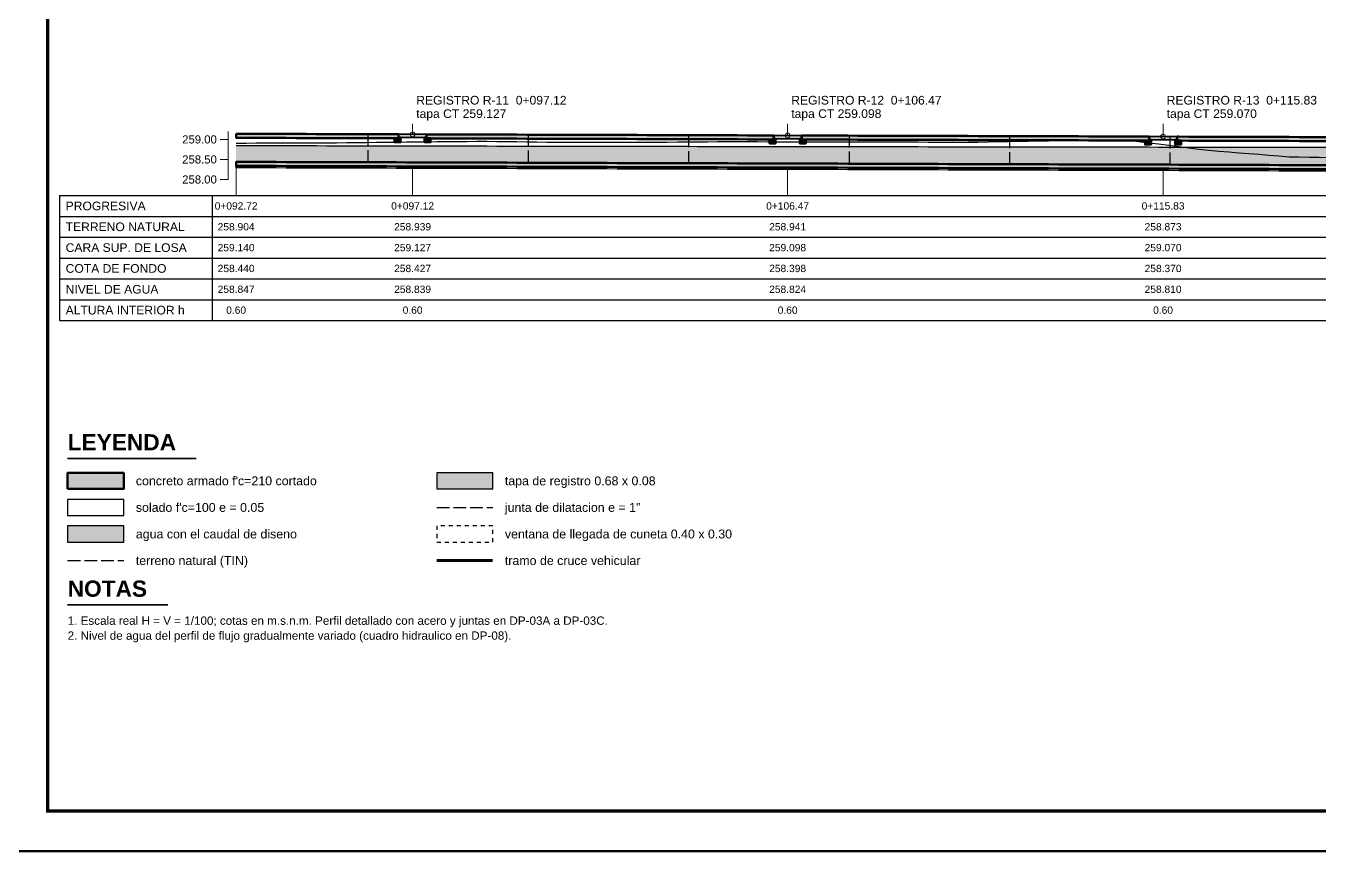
# Model space of a CAD drawing. Header units: metres. Extents: x -573 to 467, y -35 to 119.
# Drawn here: x 1.96 to 34.2, y 0 to 20.59 of the extents above; entities that cross this region are included whole.
import ezdxf
from ezdxf.enums import TextEntityAlignment as Align

# ---------------------------------------------------------------- set-up
doc = ezdxf.new("R2010")
doc.units = ezdxf.units.M
doc.header["$LTSCALE"] = 0.25
doc.linetypes.add('DASHED', pattern=[1.524, 1.27, -0.254])
doc.linetypes.add('HIDDEN', pattern=[0.375, 0.25, -0.125])
for name, color, linetype, lineweight in [('AGUA', 150, 'DASHED', 25), ('CONCRETO', 250, 'CONTINUOUS', 50), ('GRILLA', 9, 'CONTINUOUS', 13), ('LLAMADAS', 30, 'CONTINUOUS', 18), ('MARCO', 7, 'CONTINUOUS', 50), ('REGISTRO', 32, 'CONTINUOUS', 35), ('TITULOS', 160, 'CONTINUOUS', 35)]:
    doc.layers.add(name, color=color, linetype=linetype, lineweight=lineweight)
for name, color, linetype, true_color in [('AGUA-RELLENO', 150, 'CONTINUOUS', 0xcde4f6), ('CONCRETO-ACHURADO', 8, 'CONTINUOUS', 0xe2e2e2), ('ISO-TAPA', 255, 'CONTINUOUS', 0xf8f4e6)]:
    doc.layers.add(name, color=color, linetype=linetype, true_color=true_color)
for name, color, linetype in [('CRUCE-VEHICULAR', 30, 'CONTINUOUS'), ('CUNETA-OCULTA', 3, 'HIDDEN'), ('GUITARRA', 8, 'CONTINUOUS'), ('JUNTAS', 8, 'DASHED'), ('LEYENDA', 7, 'CONTINUOUS'), ('SOLADO', 8, 'CONTINUOUS'), ('TERRENO-EXISTENTE', 8, 'DASHED'), ('TEXTOS', 7, 'CONTINUOUS'), ('TEXTOS-NOTAS', 7, 'CONTINUOUS')]:
    doc.layers.add(name, color=color, linetype=linetype)
doc.styles.get("Standard").update_dxf_attribs({"font": 'arial.ttf'})
doc.styles.add('TITULOS', font='arialbd.ttf')

msp = doc.modelspace()

# ---------------------------------------------------------------- hatches: boundary and pattern name
at = {"layer": 'AGUA-RELLENO', "true_color": 0xcde4f6}
h = msp.add_hatch(color=7, dxfattribs=at)
h.dxf.hatch_style = 1
h.paths.add_polyline_path([(7.2, 17.607), (7.45, 17.607), (7.7, 17.606), (7.95, 17.606), (8.2, 17.605), (8.45, 17.605), (8.7, 17.604), (8.95, 17.604), (9.2, 17.604), (9.45, 17.603), (9.7, 17.603), (9.95, 17.602), (10.2, 17.602), (10.45, 17.601), (10.7, 17.601), (10.95, 17.6), (11.2, 17.6), (11.45, 17.599), (11.7, 17.599), (11.95, 17.599), (12.2, 17.598), (12.45, 17.598), (12.7, 17.597), (12.95, 17.597), (13.2, 17.596), (13.45, 17.596), (13.7, 17.595), (13.95, 17.595), (14.2, 17.595), (14.45, 17.594), (14.7, 17.594), (14.95, 17.593), (15.2, 17.593), (15.45, 17.592), (15.7, 17.592), (15.95, 17.592), (16.2, 17.591), (16.45, 17.591), (16.7, 17.59), (16.95, 17.59), (17.2, 17.59), (17.45, 17.589), (17.7, 17.589), (17.95, 17.588), (18.2, 17.588), (18.45, 17.588), (18.7, 17.587), (18.95, 17.587), (19.2, 17.586), (19.45, 17.586), (19.7, 17.586), (19.95, 17.585), (20.2, 17.585), (20.45, 17.584), (20.7, 17.584), (20.95, 17.584), (21.2, 17.583), (21.45, 17.583), (21.7, 17.582), (21.95, 17.582), (22.2, 17.582), (22.45, 17.581), (22.7, 17.581), (22.95, 17.581), (23.2, 17.58), (23.45, 17.58), (23.7, 17.579), (23.95, 17.579), (24.2, 17.579), (24.45, 17.578), (24.7, 17.578), (24.95, 17.578), (25.2, 17.577), (25.45, 17.577), (25.7, 17.577), (25.95, 17.576), (26.2, 17.576), (26.45, 17.575), (26.7, 17.575), (26.95, 17.575), (27.2, 17.574), (27.45, 17.574), (27.7, 17.574), (27.95, 17.573), (28.2, 17.573), (28.45, 17.573), (28.7, 17.572), (28.95, 17.572), (29.2, 17.572), (29.45, 17.571), (29.7, 17.571), (29.95, 17.571), (30.2, 17.57), (30.45, 17.57), (30.7, 17.57), (30.95, 17.569), (31.2, 17.569), (31.45, 17.569), (31.7, 17.568), (31.95, 17.568), (32.2, 17.568), (32.45, 17.567), (32.7, 17.567), (32.95, 17.567), (33.2, 17.566), (33.45, 17.566), (33.7, 17.566), (33.95, 17.566), (34.2, 17.565), (34.45, 17.565), (34.7, 17.565), (34.95, 17.564), (35.2, 17.564), (35.45, 17.564), (35.7, 17.563), (35.95, 17.563), (36.2, 17.563), (36.45, 17.562), (36.7, 17.562), (36.95, 17.562), (37.2, 17.562), (37.45, 17.561), (37.7, 17.561), (37.95, 17.561), (38.2, 17.56), (38.45, 17.56), (38.7, 17.56), (38.95, 17.56), (39.2, 17.559), (39.45, 17.559), (39.7, 17.559), (39.95, 17.558), (40.2, 17.558), (40.45, 17.558), (40.7, 17.558), (40.95, 17.557), (41.2, 17.557), (41.45, 17.557), (41.7, 17.556), (41.95, 17.556), (42.2, 17.556), (42.45, 17.556), (42.7, 17.555), (42.95, 17.555), (43.2, 17.555), (43.45, 17.555), (43.7, 17.554), (43.95, 17.554), (44.2, 17.554), (44.45, 17.554), (44.7, 17.553), (44.95, 17.553), (45.2, 17.553), (45.45, 17.552), (45.7, 17.552), (45.95, 17.552), (46.2, 17.552), (46.45, 17.551), (46.7, 17.551), (46.95, 17.551), (47.2, 17.551), (47.45, 17.55), (47.7, 17.55), (47.95, 17.55), (48.2, 17.55), (48.45, 17.549), (48.7, 17.549), (48.95, 17.549), (49.2, 17.549), (49.45, 17.548), (49.7, 17.548), (49.95, 17.548), (50.2, 17.548), (50.45, 17.548), (50.7, 17.547), (50.95, 17.547), (51.2, 17.547), (51.45, 17.547), (51.7, 17.546), (51.95, 17.546), (52.2, 17.546), (52.45, 17.546), (52.7, 17.545), (52.95, 17.545), (53.2, 17.545), (53.45, 17.545), (53.56, 17.545), (53.56, 17.06), (53.45, 17.06), (53.2, 17.061), (52.95, 17.062), (52.7, 17.063), (52.45, 17.063), (52.2, 17.064), (51.95, 17.065), (51.7, 17.066), (51.45, 17.066), (51.2, 17.067), (50.95, 17.068), (50.7, 17.069), (50.45, 17.069), (50.2, 17.07), (49.95, 17.071), (49.7, 17.072), (49.45, 17.072), (49.2, 17.073), (48.95, 17.074), (48.7, 17.075), (48.45, 17.075), (48.2, 17.076), (47.95, 17.077), (47.7, 17.078), (47.45, 17.078), (47.2, 17.079), (46.95, 17.08), (46.7, 17.081), (46.45, 17.081), (46.2, 17.082), (45.95, 17.083), (45.7, 17.084), (45.45, 17.084), (45.2, 17.085), (44.95, 17.086), (44.7, 17.087), (44.45, 17.088), (44.2, 17.088), (43.95, 17.089), (43.7, 17.09), (43.45, 17.091), (43.2, 17.091), (42.95, 17.092), (42.7, 17.093), (42.45, 17.094), (42.2, 17.094), (41.95, 17.095), (41.7, 17.096), (41.45, 17.097), (41.2, 17.097), (40.95, 17.098), (40.7, 17.099), (40.45, 17.1), (40.2, 17.1), (39.95, 17.101), (39.7, 17.102), (39.45, 17.103), (39.2, 17.103), (38.95, 17.104), (38.7, 17.105), (38.45, 17.106), (38.2, 17.106), (37.95, 17.107), (37.7, 17.108), (37.45, 17.109), (37.2, 17.109), (36.95, 17.11), (36.7, 17.111), (36.45, 17.112), (36.2, 17.112), (35.95, 17.113), (35.7, 17.114), (35.45, 17.115), (35.2, 17.115), (34.95, 17.116), (34.7, 17.117), (34.45, 17.118), (34.2, 17.118), (33.95, 17.119), (33.7, 17.12), (33.45, 17.121), (33.2, 17.121), (32.95, 17.122), (32.7, 17.123), (32.45, 17.124), (32.2, 17.125), (31.95, 17.125), (31.7, 17.126), (31.45, 17.127), (31.2, 17.128), (30.95, 17.128), (30.7, 17.129), (30.45, 17.13), (30.2, 17.131), (29.95, 17.131), (29.7, 17.132), (29.45, 17.133), (29.2, 17.134), (28.95, 17.134), (28.7, 17.135), (28.45, 17.136), (28.2, 17.137), (27.95, 17.137), (27.7, 17.138), (27.45, 17.139), (27.2, 17.14), (26.95, 17.14), (26.7, 17.141), (26.45, 17.142), (26.2, 17.143), (25.95, 17.143), (25.7, 17.144), (25.45, 17.145), (25.2, 17.146), (24.95, 17.146), (24.7, 17.147), (24.45, 17.148), (24.2, 17.149), (23.95, 17.149), (23.7, 17.15), (23.45, 17.151), (23.2, 17.152), (22.95, 17.152), (22.7, 17.153), (22.45, 17.154), (22.2, 17.155), (21.95, 17.155), (21.7, 17.156), (21.45, 17.157), (21.2, 17.158), (20.95, 17.158), (20.7, 17.159), (20.45, 17.16), (20.2, 17.161), (19.95, 17.161), (19.7, 17.162), (19.45, 17.163), (19.2, 17.164), (18.95, 17.165), (18.7, 17.165), (18.45, 17.166), (18.2, 17.167), (17.95, 17.168), (17.7, 17.168), (17.45, 17.169), (17.2, 17.17), (16.95, 17.171), (16.7, 17.171), (16.45, 17.172), (16.2, 17.173), (15.95, 17.174), (15.7, 17.174), (15.45, 17.175), (15.2, 17.176), (14.95, 17.177), (14.7, 17.177), (14.45, 17.178), (14.2, 17.179), (13.95, 17.18), (13.7, 17.18), (13.45, 17.181), (13.2, 17.182), (12.95, 17.183), (12.7, 17.183), (12.45, 17.184), (12.2, 17.185), (11.95, 17.186), (11.7, 17.186), (11.45, 17.187), (11.2, 17.188), (10.95, 17.189), (10.7, 17.189), (10.45, 17.19), (10.2, 17.191), (9.95, 17.192), (9.7, 17.192), (9.45, 17.193), (9.2, 17.194), (8.95, 17.195), (8.7, 17.195), (8.45, 17.196), (8.2, 17.197), (7.95, 17.198), (7.7, 17.198), (7.45, 17.199), (7.2, 17.2)])
h = msp.add_hatch(color=7, dxfattribs=at)
h.dxf.hatch_style = 1
h.paths.add_polyline_path([(3, 7.714), (4.4, 7.714), (4.4, 8.114), (3, 8.114)])
at = {"layer": 'CONCRETO-ACHURADO', "true_color": 0xe2e2e2}
h = msp.add_hatch(color=7, dxfattribs=at)
h.dxf.hatch_style = 1
h.paths.add_polyline_path([(7.2, 17.9), (7.45, 17.899), (7.7, 17.898), (7.95, 17.898), (8.2, 17.897), (8.45, 17.896), (8.7, 17.895), (8.95, 17.895), (9.2, 17.894), (9.45, 17.893), (9.7, 17.892), (9.95, 17.892), (10.2, 17.891), (10.45, 17.89), (10.7, 17.889), (10.95, 17.889), (11.2, 17.888), (11.25, 17.888), (11.25, 17.788), (11.2, 17.788), (10.95, 17.789), (10.7, 17.789), (10.45, 17.79), (10.2, 17.791), (9.95, 17.792), (9.7, 17.792), (9.45, 17.793), (9.2, 17.794), (8.95, 17.795), (8.7, 17.795), (8.45, 17.796), (8.2, 17.797), (7.95, 17.798), (7.7, 17.798), (7.45, 17.799), (7.2, 17.8)])
h = msp.add_hatch(color=7, dxfattribs=at)
h.dxf.hatch_style = 1
h.paths.add_polyline_path([(11.3, 17.807), (11.25, 17.807), (11.25, 17.787), (11.15, 17.787), (11.15, 17.687), (11.3, 17.687)])
h = msp.add_hatch(color=7, dxfattribs=at)
h.dxf.hatch_style = 1
h.paths.add_polyline_path([(11.9, 17.807), (11.95, 17.807), (11.95, 17.787), (12.05, 17.787), (12.05, 17.687), (11.9, 17.687)])
h = msp.add_hatch(color=7, dxfattribs=at)
h.dxf.hatch_style = 1
h.paths.add_polyline_path([(11.95, 17.886), (12.2, 17.885), (12.45, 17.884), (12.7, 17.883), (12.95, 17.883), (13.2, 17.882), (13.45, 17.881), (13.7, 17.88), (13.95, 17.88), (14.2, 17.879), (14.45, 17.878), (14.7, 17.877), (14.95, 17.877), (15.2, 17.876), (15.45, 17.875), (15.7, 17.874), (15.95, 17.874), (16.2, 17.873), (16.45, 17.872), (16.7, 17.871), (16.95, 17.871), (17.2, 17.87), (17.45, 17.869), (17.7, 17.868), (17.95, 17.868), (18.2, 17.867), (18.45, 17.866), (18.7, 17.865), (18.95, 17.865), (19.2, 17.864), (19.45, 17.863), (19.7, 17.862), (19.95, 17.861), (20.2, 17.861), (20.45, 17.86), (20.6, 17.86), (20.6, 17.76), (20.45, 17.76), (20.2, 17.761), (19.95, 17.761), (19.7, 17.762), (19.45, 17.763), (19.2, 17.764), (18.95, 17.765), (18.7, 17.765), (18.45, 17.766), (18.2, 17.767), (17.95, 17.768), (17.7, 17.768), (17.45, 17.769), (17.2, 17.77), (16.95, 17.771), (16.7, 17.771), (16.45, 17.772), (16.2, 17.773), (15.95, 17.774), (15.7, 17.774), (15.45, 17.775), (15.2, 17.776), (14.95, 17.777), (14.7, 17.777), (14.45, 17.778), (14.2, 17.779), (13.95, 17.78), (13.7, 17.78), (13.45, 17.781), (13.2, 17.782), (12.95, 17.783), (12.7, 17.783), (12.45, 17.784), (12.2, 17.785), (11.95, 17.786)])
h = msp.add_hatch(color=7, dxfattribs=at)
h.dxf.hatch_style = 1
h.paths.add_polyline_path([(20.65, 17.778), (20.6, 17.778), (20.6, 17.758), (20.5, 17.758), (20.5, 17.658), (20.65, 17.658)])
h = msp.add_hatch(color=7, dxfattribs=at)
h.dxf.hatch_style = 1
h.paths.add_polyline_path([(21.25, 17.778), (21.3, 17.778), (21.3, 17.758), (21.4, 17.758), (21.4, 17.658), (21.25, 17.658)])
h = msp.add_hatch(color=7, dxfattribs=at)
h.dxf.hatch_style = 1
h.paths.add_polyline_path([(21.3, 17.857), (21.45, 17.857), (21.7, 17.856), (21.95, 17.855), (22.2, 17.855), (22.45, 17.854), (22.7, 17.853), (22.95, 17.852), (23.2, 17.852), (23.45, 17.851), (23.7, 17.85), (23.95, 17.849), (24.2, 17.849), (24.45, 17.848), (24.7, 17.847), (24.95, 17.846), (25.2, 17.846), (25.45, 17.845), (25.7, 17.844), (25.95, 17.843), (26.2, 17.843), (26.45, 17.842), (26.7, 17.841), (26.95, 17.84), (27.2, 17.84), (27.45, 17.839), (27.7, 17.838), (27.95, 17.837), (28.2, 17.837), (28.45, 17.836), (28.7, 17.835), (28.95, 17.834), (29.2, 17.834), (29.45, 17.833), (29.7, 17.832), (29.95, 17.831), (29.96, 17.831), (29.96, 17.731), (29.95, 17.731), (29.7, 17.732), (29.45, 17.733), (29.2, 17.734), (28.95, 17.734), (28.7, 17.735), (28.45, 17.736), (28.2, 17.737), (27.95, 17.737), (27.7, 17.738), (27.45, 17.739), (27.2, 17.74), (26.95, 17.74), (26.7, 17.741), (26.45, 17.742), (26.2, 17.743), (25.95, 17.743), (25.7, 17.744), (25.45, 17.745), (25.2, 17.746), (24.95, 17.746), (24.7, 17.747), (24.45, 17.748), (24.2, 17.749), (23.95, 17.749), (23.7, 17.75), (23.45, 17.751), (23.2, 17.752), (22.95, 17.752), (22.7, 17.753), (22.45, 17.754), (22.2, 17.755), (21.95, 17.755), (21.7, 17.756), (21.45, 17.757), (21.3, 17.757)])
h = msp.add_hatch(color=7, dxfattribs=at)
h.dxf.hatch_style = 1
h.paths.add_polyline_path([(30.01, 17.75), (29.96, 17.75), (29.96, 17.73), (29.86, 17.73), (29.86, 17.63), (30.01, 17.63)])
h = msp.add_hatch(color=7, dxfattribs=at)
h.dxf.hatch_style = 1
h.paths.add_polyline_path([(30.61, 17.75), (30.66, 17.75), (30.66, 17.73), (30.76, 17.73), (30.76, 17.63), (30.61, 17.63)])
h = msp.add_hatch(color=7, dxfattribs=at)
h.dxf.hatch_style = 1
h.paths.add_polyline_path([(30.66, 17.829), (30.7, 17.829), (30.95, 17.828), (31.2, 17.828), (31.45, 17.827), (31.7, 17.826), (31.95, 17.825), (32.2, 17.825), (32.45, 17.824), (32.7, 17.823), (32.95, 17.822), (33.2, 17.821), (33.45, 17.821), (33.7, 17.82), (33.95, 17.819), (34.2, 17.818), (34.45, 17.818), (34.7, 17.817), (34.95, 17.816), (35.2, 17.815), (35.45, 17.815), (35.7, 17.814), (35.95, 17.813), (36.2, 17.812), (36.45, 17.812), (36.7, 17.811), (36.95, 17.81), (37.2, 17.809), (37.45, 17.809), (37.7, 17.808), (37.95, 17.807), (38.2, 17.806), (38.45, 17.806), (38.7, 17.805), (38.95, 17.804), (39.2, 17.803), (39.45, 17.803), (39.7, 17.802), (39.95, 17.801), (40.2, 17.8), (40.45, 17.8), (40.58, 17.799), (40.58, 17.699), (40.45, 17.7), (40.2, 17.7), (39.95, 17.701), (39.7, 17.702), (39.45, 17.703), (39.2, 17.703), (38.95, 17.704), (38.7, 17.705), (38.45, 17.706), (38.2, 17.706), (37.95, 17.707), (37.7, 17.708), (37.45, 17.709), (37.2, 17.709), (36.95, 17.71), (36.7, 17.711), (36.45, 17.712), (36.2, 17.712), (35.95, 17.713), (35.7, 17.714), (35.45, 17.715), (35.2, 17.715), (34.95, 17.716), (34.7, 17.717), (34.45, 17.718), (34.2, 17.718), (33.95, 17.719), (33.7, 17.72), (33.45, 17.721), (33.2, 17.721), (32.95, 17.722), (32.7, 17.723), (32.45, 17.724), (32.2, 17.725), (31.95, 17.725), (31.7, 17.726), (31.45, 17.727), (31.2, 17.728), (30.95, 17.728), (30.7, 17.729), (30.66, 17.729)])
h = msp.add_hatch(color=7, dxfattribs=at)
h.dxf.hatch_style = 1
h.paths.add_polyline_path([(7.2, 17.2), (7.45, 17.199), (7.7, 17.198), (7.95, 17.198), (8.2, 17.197), (8.45, 17.196), (8.7, 17.195), (8.95, 17.195), (9.2, 17.194), (9.45, 17.193), (9.7, 17.192), (9.95, 17.192), (10.2, 17.191), (10.45, 17.19), (10.7, 17.189), (10.95, 17.189), (11.2, 17.188), (11.45, 17.187), (11.7, 17.186), (11.95, 17.186), (12.2, 17.185), (12.45, 17.184), (12.7, 17.183), (12.95, 17.183), (13.2, 17.182), (13.45, 17.181), (13.7, 17.18), (13.95, 17.18), (14.2, 17.179), (14.45, 17.178), (14.7, 17.177), (14.95, 17.177), (15.2, 17.176), (15.45, 17.175), (15.7, 17.174), (15.95, 17.174), (16.2, 17.173), (16.45, 17.172), (16.7, 17.171), (16.95, 17.171), (17.2, 17.17), (17.45, 17.169), (17.7, 17.168), (17.95, 17.168), (18.2, 17.167), (18.45, 17.166), (18.7, 17.165), (18.95, 17.165), (19.2, 17.164), (19.45, 17.163), (19.7, 17.162), (19.95, 17.161), (20.2, 17.161), (20.45, 17.16), (20.7, 17.159), (20.95, 17.158), (21.2, 17.158), (21.45, 17.157), (21.7, 17.156), (21.95, 17.155), (22.2, 17.155), (22.45, 17.154), (22.7, 17.153), (22.95, 17.152), (23.2, 17.152), (23.45, 17.151), (23.7, 17.15), (23.95, 17.149), (24.2, 17.149), (24.45, 17.148), (24.7, 17.147), (24.95, 17.146), (25.2, 17.146), (25.45, 17.145), (25.7, 17.144), (25.95, 17.143), (26.2, 17.143), (26.45, 17.142), (26.7, 17.141), (26.95, 17.14), (27.2, 17.14), (27.45, 17.139), (27.7, 17.138), (27.95, 17.137), (28.2, 17.137), (28.45, 17.136), (28.7, 17.135), (28.95, 17.134), (29.2, 17.134), (29.45, 17.133), (29.7, 17.132), (29.95, 17.131), (30.2, 17.131), (30.45, 17.13), (30.7, 17.129), (30.95, 17.128), (31.2, 17.128), (31.45, 17.127), (31.7, 17.126), (31.95, 17.125), (32.2, 17.125), (32.45, 17.124), (32.7, 17.123), (32.95, 17.122), (33.2, 17.121), (33.45, 17.121), (33.7, 17.12), (33.95, 17.119), (34.2, 17.118), (34.45, 17.118), (34.7, 17.117), (34.95, 17.116), (35.2, 17.115), (35.45, 17.115), (35.7, 17.114), (35.95, 17.113), (36.2, 17.112), (36.45, 17.112), (36.7, 17.111), (36.95, 17.11), (37.2, 17.109), (37.45, 17.109), (37.7, 17.108), (37.95, 17.107), (38.2, 17.106), (38.45, 17.106), (38.7, 17.105), (38.95, 17.104), (39.2, 17.103), (39.45, 17.103), (39.7, 17.102), (39.95, 17.101), (40.2, 17.1), (40.45, 17.1), (40.7, 17.099), (40.95, 17.098), (41.2, 17.097), (41.45, 17.097), (41.7, 17.096), (41.95, 17.095), (42.2, 17.094), (42.45, 17.094), (42.7, 17.093), (42.95, 17.092), (43.2, 17.091), (43.45, 17.091), (43.7, 17.09), (43.95, 17.089), (44.2, 17.088), (44.45, 17.088), (44.7, 17.087), (44.95, 17.086), (45.2, 17.085), (45.45, 17.084), (45.7, 17.084), (45.95, 17.083), (46.2, 17.082), (46.45, 17.081), (46.7, 17.081), (46.95, 17.08), (47.2, 17.079), (47.45, 17.078), (47.7, 17.078), (47.95, 17.077), (48.2, 17.076), (48.45, 17.075), (48.7, 17.075), (48.95, 17.074), (49.2, 17.073), (49.45, 17.072), (49.7, 17.072), (49.95, 17.071), (50.2, 17.07), (50.45, 17.069), (50.7, 17.069), (50.95, 17.068), (51.2, 17.067), (51.45, 17.066), (51.7, 17.066), (51.95, 17.065), (52.2, 17.064), (52.45, 17.063), (52.7, 17.063), (52.95, 17.062), (53.2, 17.061), (53.45, 17.06), (53.56, 17.06), (53.56, 16.96), (53.45, 16.96), (53.2, 16.961), (52.95, 16.962), (52.7, 16.963), (52.45, 16.963), (52.2, 16.964), (51.95, 16.965), (51.7, 16.966), (51.45, 16.966), (51.2, 16.967), (50.95, 16.968), (50.7, 16.969), (50.45, 16.969), (50.2, 16.97), (49.95, 16.971), (49.7, 16.972), (49.45, 16.972), (49.2, 16.973), (48.95, 16.974), (48.7, 16.975), (48.45, 16.975), (48.2, 16.976), (47.95, 16.977), (47.7, 16.978), (47.45, 16.978), (47.2, 16.979), (46.95, 16.98), (46.7, 16.981), (46.45, 16.981), (46.2, 16.982), (45.95, 16.983), (45.7, 16.984), (45.45, 16.984), (45.2, 16.985), (44.95, 16.986), (44.7, 16.987), (44.45, 16.988), (44.2, 16.988), (43.95, 16.989), (43.7, 16.99), (43.45, 16.991), (43.2, 16.991), (42.95, 16.992), (42.7, 16.993), (42.45, 16.994), (42.2, 16.994), (41.95, 16.995), (41.7, 16.996), (41.45, 16.997), (41.2, 16.997), (40.95, 16.998), (40.7, 16.999), (40.45, 17), (40.2, 17), (39.95, 17.001), (39.7, 17.002), (39.45, 17.003), (39.2, 17.003), (38.95, 17.004), (38.7, 17.005), (38.45, 17.006), (38.2, 17.006), (37.95, 17.007), (37.7, 17.008), (37.45, 17.009), (37.2, 17.009), (36.95, 17.01), (36.7, 17.011), (36.45, 17.012), (36.2, 17.012), (35.95, 17.013), (35.7, 17.014), (35.45, 17.015), (35.2, 17.015), (34.95, 17.016), (34.7, 17.017), (34.45, 17.018), (34.2, 17.018), (33.95, 17.019), (33.7, 17.02), (33.45, 17.021), (33.2, 17.021), (32.95, 17.022), (32.7, 17.023), (32.45, 17.024), (32.2, 17.025), (31.95, 17.025), (31.7, 17.026), (31.45, 17.027), (31.2, 17.028), (30.95, 17.028), (30.7, 17.029), (30.45, 17.03), (30.2, 17.031), (29.95, 17.031), (29.7, 17.032), (29.45, 17.033), (29.2, 17.034), (28.95, 17.034), (28.7, 17.035), (28.45, 17.036), (28.2, 17.037), (27.95, 17.037), (27.7, 17.038), (27.45, 17.039), (27.2, 17.04), (26.95, 17.04), (26.7, 17.041), (26.45, 17.042), (26.2, 17.043), (25.95, 17.043), (25.7, 17.044), (25.45, 17.045), (25.2, 17.046), (24.95, 17.046), (24.7, 17.047), (24.45, 17.048), (24.2, 17.049), (23.95, 17.049), (23.7, 17.05), (23.45, 17.051), (23.2, 17.052), (22.95, 17.052), (22.7, 17.053), (22.45, 17.054), (22.2, 17.055), (21.95, 17.055), (21.7, 17.056), (21.45, 17.057), (21.2, 17.058), (20.95, 17.058), (20.7, 17.059), (20.45, 17.06), (20.2, 17.061), (19.95, 17.061), (19.7, 17.062), (19.45, 17.063), (19.2, 17.064), (18.95, 17.065), (18.7, 17.065), (18.45, 17.066), (18.2, 17.067), (17.95, 17.068), (17.7, 17.068), (17.45, 17.069), (17.2, 17.07), (16.95, 17.071), (16.7, 17.071), (16.45, 17.072), (16.2, 17.073), (15.95, 17.074), (15.7, 17.074), (15.45, 17.075), (15.2, 17.076), (14.95, 17.077), (14.7, 17.077), (14.45, 17.078), (14.2, 17.079), (13.95, 17.08), (13.7, 17.08), (13.45, 17.081), (13.2, 17.082), (12.95, 17.083), (12.7, 17.083), (12.45, 17.084), (12.2, 17.085), (11.95, 17.086), (11.7, 17.086), (11.45, 17.087), (11.2, 17.088), (10.95, 17.089), (10.7, 17.089), (10.45, 17.09), (10.2, 17.091), (9.95, 17.092), (9.7, 17.092), (9.45, 17.093), (9.2, 17.094), (8.95, 17.095), (8.7, 17.095), (8.45, 17.096), (8.2, 17.097), (7.95, 17.098), (7.7, 17.098), (7.45, 17.099), (7.2, 17.1)])
h = msp.add_hatch(color=7, dxfattribs=at)
h.dxf.hatch_style = 1
h.paths.add_polyline_path([(3, 9.04), (4.4, 9.04), (4.4, 9.44), (3, 9.44)])
at = {"layer": 'ISO-TAPA', "true_color": 0xf8f4e6}
h = msp.add_hatch(color=7, dxfattribs=at)
h.dxf.hatch_style = 1
h.paths.add_polyline_path([(11.26, 17.887), (11.94, 17.887), (11.94, 17.807), (11.26, 17.807)])
h = msp.add_hatch(color=7, dxfattribs=at)
h.dxf.hatch_style = 1
h.paths.add_polyline_path([(20.61, 17.858), (21.29, 17.858), (21.29, 17.778), (20.61, 17.778)])
h = msp.add_hatch(color=7, dxfattribs=at)
h.dxf.hatch_style = 1
h.paths.add_polyline_path([(29.97, 17.83), (30.65, 17.83), (30.65, 17.75), (29.97, 17.75)])
h = msp.add_hatch(color=7, dxfattribs=at)
h.dxf.hatch_style = 1
h.paths.add_polyline_path([(12.2, 9.04), (13.6, 9.04), (13.6, 9.44), (12.2, 9.44)])

# ---------------------------------------------------------------- linework, layer by layer
at = {"layer": 'AGUA'}
msp.add_lwpolyline([(7.2, 17.607), (7.45, 17.607), (7.7, 17.606), (7.95, 17.606), (8.2, 17.605), (8.45, 17.605), (8.7, 17.604), (8.95, 17.604), (9.2, 17.604), (9.45, 17.603), (9.7, 17.603), (9.95, 17.602), (10.2, 17.602), (10.45, 17.601), (10.7, 17.601), (10.95, 17.6), (11.2, 17.6), (11.45, 17.599), (11.7, 17.599), (11.95, 17.599), (12.2, 17.598), (12.45, 17.598), (12.7, 17.597), (12.95, 17.597), (13.2, 17.596), (13.45, 17.596), (13.7, 17.595), (13.95, 17.595), (14.2, 17.595), (14.45, 17.594), (14.7, 17.594), (14.95, 17.593), (15.2, 17.593), (15.45, 17.592), (15.7, 17.592), (15.95, 17.592), (16.2, 17.591), (16.45, 17.591), (16.7, 17.59), (16.95, 17.59), (17.2, 17.59), (17.45, 17.589), (17.7, 17.589), (17.95, 17.588), (18.2, 17.588), (18.45, 17.588), (18.7, 17.587), (18.95, 17.587), (19.2, 17.586), (19.45, 17.586), (19.7, 17.586), (19.95, 17.585), (20.2, 17.585), (20.45, 17.584), (20.7, 17.584), (20.95, 17.584), (21.2, 17.583), (21.45, 17.583), (21.7, 17.582), (21.95, 17.582), (22.2, 17.582), (22.45, 17.581), (22.7, 17.581), (22.95, 17.581), (23.2, 17.58), (23.45, 17.58), (23.7, 17.579), (23.95, 17.579), (24.2, 17.579), (24.45, 17.578), (24.7, 17.578), (24.95, 17.578), (25.2, 17.577), (25.45, 17.577), (25.7, 17.577), (25.95, 17.576), (26.2, 17.576), (26.45, 17.575), (26.7, 17.575), (26.95, 17.575), (27.2, 17.574), (27.45, 17.574), (27.7, 17.574), (27.95, 17.573), (28.2, 17.573), (28.45, 17.573), (28.7, 17.572), (28.95, 17.572), (29.2, 17.572), (29.45, 17.571), (29.7, 17.571), (29.95, 17.571), (30.2, 17.57), (30.45, 17.57), (30.7, 17.57), (30.95, 17.569), (31.2, 17.569), (31.45, 17.569), (31.7, 17.568), (31.95, 17.568), (32.2, 17.568), (32.45, 17.567), (32.7, 17.567), (32.95, 17.567), (33.2, 17.566), (33.45, 17.566), (33.7, 17.566), (33.95, 17.566), (34.2, 17.565), (34.45, 17.565)], dxfattribs=at)
at = {"layer": 'AGUA-RELLENO'}
msp.add_lwpolyline([(3, 7.714), (4.4, 7.714), (4.4, 8.114), (3, 8.114)], close=True, dxfattribs=at)
at = {"layer": 'CONCRETO'}
for points in [[(7.2, 17.9), (7.45, 17.899), (7.7, 17.898), (7.95, 17.898), (8.2, 17.897), (8.45, 17.896), (8.7, 17.895), (8.95, 17.895), (9.2, 17.894), (9.45, 17.893), (9.7, 17.892), (9.95, 17.892), (10.2, 17.891), (10.45, 17.89), (10.7, 17.889), (10.95, 17.889), (11.2, 17.888), (11.25, 17.888), (11.25, 17.788), (11.2, 17.788), (10.95, 17.789), (10.7, 17.789), (10.45, 17.79), (10.2, 17.791), (9.95, 17.792), (9.7, 17.792), (9.45, 17.793), (9.2, 17.794), (8.95, 17.795), (8.7, 17.795), (8.45, 17.796), (8.2, 17.797), (7.95, 17.798), (7.7, 17.798), (7.45, 17.799), (7.2, 17.8)], [(11.3, 17.807), (11.25, 17.807), (11.25, 17.787), (11.15, 17.787), (11.15, 17.687), (11.3, 17.687)], [(11.9, 17.807), (11.95, 17.807), (11.95, 17.787), (12.05, 17.787), (12.05, 17.687), (11.9, 17.687)], [(11.95, 17.886), (12.2, 17.885), (12.45, 17.884), (12.7, 17.883), (12.95, 17.883), (13.2, 17.882), (13.45, 17.881), (13.7, 17.88), (13.95, 17.88), (14.2, 17.879), (14.45, 17.878), (14.7, 17.877), (14.95, 17.877), (15.2, 17.876), (15.45, 17.875), (15.7, 17.874), (15.95, 17.874), (16.2, 17.873), (16.45, 17.872), (16.7, 17.871), (16.95, 17.871), (17.2, 17.87), (17.45, 17.869), (17.7, 17.868), (17.95, 17.868), (18.2, 17.867), (18.45, 17.866), (18.7, 17.865), (18.95, 17.865), (19.2, 17.864), (19.45, 17.863), (19.7, 17.862), (19.95, 17.861), (20.2, 17.861), (20.45, 17.86), (20.6, 17.86), (20.6, 17.76), (20.45, 17.76), (20.2, 17.761), (19.95, 17.761), (19.7, 17.762), (19.45, 17.763), (19.2, 17.764), (18.95, 17.765), (18.7, 17.765), (18.45, 17.766), (18.2, 17.767), (17.95, 17.768), (17.7, 17.768), (17.45, 17.769), (17.2, 17.77), (16.95, 17.771), (16.7, 17.771), (16.45, 17.772), (16.2, 17.773), (15.95, 17.774), (15.7, 17.774), (15.45, 17.775), (15.2, 17.776), (14.95, 17.777), (14.7, 17.777), (14.45, 17.778), (14.2, 17.779), (13.95, 17.78), (13.7, 17.78), (13.45, 17.781), (13.2, 17.782), (12.95, 17.783), (12.7, 17.783), (12.45, 17.784), (12.2, 17.785), (11.95, 17.786)], [(20.65, 17.778), (20.6, 17.778), (20.6, 17.758), (20.5, 17.758), (20.5, 17.658), (20.65, 17.658)], [(21.25, 17.778), (21.3, 17.778), (21.3, 17.758), (21.4, 17.758), (21.4, 17.658), (21.25, 17.658)], [(21.3, 17.857), (21.45, 17.857), (21.7, 17.856), (21.95, 17.855), (22.2, 17.855), (22.45, 17.854), (22.7, 17.853), (22.95, 17.852), (23.2, 17.852), (23.45, 17.851), (23.7, 17.85), (23.95, 17.849), (24.2, 17.849), (24.45, 17.848), (24.7, 17.847), (24.95, 17.846), (25.2, 17.846), (25.45, 17.845), (25.7, 17.844), (25.95, 17.843), (26.2, 17.843), (26.45, 17.842), (26.7, 17.841), (26.95, 17.84), (27.2, 17.84), (27.45, 17.839), (27.7, 17.838), (27.95, 17.837), (28.2, 17.837), (28.45, 17.836), (28.7, 17.835), (28.95, 17.834), (29.2, 17.834), (29.45, 17.833), (29.7, 17.832), (29.95, 17.831), (29.96, 17.831), (29.96, 17.731), (29.95, 17.731), (29.7, 17.732), (29.45, 17.733), (29.2, 17.734), (28.95, 17.734), (28.7, 17.735), (28.45, 17.736), (28.2, 17.737), (27.95, 17.737), (27.7, 17.738), (27.45, 17.739), (27.2, 17.74), (26.95, 17.74), (26.7, 17.741), (26.45, 17.742), (26.2, 17.743), (25.95, 17.743), (25.7, 17.744), (25.45, 17.745), (25.2, 17.746), (24.95, 17.746), (24.7, 17.747), (24.45, 17.748), (24.2, 17.749), (23.95, 17.749), (23.7, 17.75), (23.45, 17.751), (23.2, 17.752), (22.95, 17.752), (22.7, 17.753), (22.45, 17.754), (22.2, 17.755), (21.95, 17.755), (21.7, 17.756), (21.45, 17.757), (21.3, 17.757)], [(30.01, 17.75), (29.96, 17.75), (29.96, 17.73), (29.86, 17.73), (29.86, 17.63), (30.01, 17.63)], [(30.61, 17.75), (30.66, 17.75), (30.66, 17.73), (30.76, 17.73), (30.76, 17.63), (30.61, 17.63)], [(3, 9.04), (4.4, 9.04), (4.4, 9.44), (3, 9.44)]]:
    msp.add_lwpolyline(points, close=True, dxfattribs=at)
for points in [[(34.45, 17.718), (34.2, 17.718), (33.95, 17.719), (33.7, 17.72), (33.45, 17.721), (33.2, 17.721), (32.95, 17.722), (32.7, 17.723), (32.45, 17.724), (32.2, 17.725), (31.95, 17.725), (31.7, 17.726), (31.45, 17.727), (31.2, 17.728), (30.95, 17.728), (30.7, 17.729), (30.66, 17.729), (30.66, 17.829), (30.7, 17.829), (30.95, 17.828), (31.2, 17.828), (31.45, 17.827), (31.7, 17.826), (31.95, 17.825), (32.2, 17.825), (32.45, 17.824), (32.7, 17.823), (32.95, 17.822), (33.2, 17.821), (33.45, 17.821), (33.7, 17.82), (33.95, 17.819), (34.2, 17.818), (34.45, 17.818)], [(34.45, 17.018), (34.2, 17.018), (33.95, 17.019), (33.7, 17.02), (33.45, 17.021), (33.2, 17.021), (32.95, 17.022), (32.7, 17.023), (32.45, 17.024), (32.2, 17.025), (31.95, 17.025), (31.7, 17.026), (31.45, 17.027), (31.2, 17.028), (30.95, 17.028), (30.7, 17.029), (30.45, 17.03), (30.2, 17.031), (29.95, 17.031), (29.7, 17.032), (29.45, 17.033), (29.2, 17.034), (28.95, 17.034), (28.7, 17.035), (28.45, 17.036), (28.2, 17.037), (27.95, 17.037), (27.7, 17.038), (27.45, 17.039), (27.2, 17.04), (26.95, 17.04), (26.7, 17.041), (26.45, 17.042), (26.2, 17.043), (25.95, 17.043), (25.7, 17.044), (25.45, 17.045), (25.2, 17.046), (24.95, 17.046), (24.7, 17.047), (24.45, 17.048), (24.2, 17.049), (23.95, 17.049), (23.7, 17.05), (23.45, 17.051), (23.2, 17.052), (22.95, 17.052), (22.7, 17.053), (22.45, 17.054), (22.2, 17.055), (21.95, 17.055), (21.7, 17.056), (21.45, 17.057), (21.2, 17.058), (20.95, 17.058), (20.7, 17.059), (20.45, 17.06), (20.2, 17.061), (19.95, 17.061), (19.7, 17.062), (19.45, 17.063), (19.2, 17.064), (18.95, 17.065), (18.7, 17.065), (18.45, 17.066), (18.2, 17.067), (17.95, 17.068), (17.7, 17.068), (17.45, 17.069), (17.2, 17.07), (16.95, 17.071), (16.7, 17.071), (16.45, 17.072), (16.2, 17.073), (15.95, 17.074), (15.7, 17.074), (15.45, 17.075), (15.2, 17.076), (14.95, 17.077), (14.7, 17.077), (14.45, 17.078), (14.2, 17.079), (13.95, 17.08), (13.7, 17.08), (13.45, 17.081), (13.2, 17.082), (12.95, 17.083), (12.7, 17.083), (12.45, 17.084), (12.2, 17.085), (11.95, 17.086), (11.7, 17.086), (11.45, 17.087), (11.2, 17.088), (10.95, 17.089), (10.7, 17.089), (10.45, 17.09), (10.2, 17.091), (9.95, 17.092), (9.7, 17.092), (9.45, 17.093), (9.2, 17.094), (8.95, 17.095), (8.7, 17.095), (8.45, 17.096), (8.2, 17.097), (7.95, 17.098), (7.7, 17.098), (7.45, 17.099), (7.2, 17.1), (7.2, 17.2), (7.45, 17.199), (7.7, 17.198), (7.95, 17.198), (8.2, 17.197), (8.45, 17.196), (8.7, 17.195), (8.95, 17.195), (9.2, 17.194), (9.45, 17.193), (9.7, 17.192), (9.95, 17.192), (10.2, 17.191), (10.45, 17.19), (10.7, 17.189), (10.95, 17.189), (11.2, 17.188), (11.45, 17.187), (11.7, 17.186), (11.95, 17.186), (12.2, 17.185), (12.45, 17.184), (12.7, 17.183), (12.95, 17.183), (13.2, 17.182), (13.45, 17.181), (13.7, 17.18), (13.95, 17.18), (14.2, 17.179), (14.45, 17.178), (14.7, 17.177), (14.95, 17.177), (15.2, 17.176), (15.45, 17.175), (15.7, 17.174), (15.95, 17.174), (16.2, 17.173), (16.45, 17.172), (16.7, 17.171), (16.95, 17.171), (17.2, 17.17), (17.45, 17.169), (17.7, 17.168), (17.95, 17.168), (18.2, 17.167), (18.45, 17.166), (18.7, 17.165), (18.95, 17.165), (19.2, 17.164), (19.45, 17.163), (19.7, 17.162), (19.95, 17.161), (20.2, 17.161), (20.45, 17.16), (20.7, 17.159), (20.95, 17.158), (21.2, 17.158), (21.45, 17.157), (21.7, 17.156), (21.95, 17.155), (22.2, 17.155), (22.45, 17.154), (22.7, 17.153), (22.95, 17.152), (23.2, 17.152), (23.45, 17.151), (23.7, 17.15), (23.95, 17.149), (24.2, 17.149), (24.45, 17.148), (24.7, 17.147), (24.95, 17.146), (25.2, 17.146), (25.45, 17.145), (25.7, 17.144), (25.95, 17.143), (26.2, 17.143), (26.45, 17.142), (26.7, 17.141), (26.95, 17.14), (27.2, 17.14), (27.45, 17.139), (27.7, 17.138), (27.95, 17.137), (28.2, 17.137), (28.45, 17.136), (28.7, 17.135), (28.95, 17.134), (29.2, 17.134), (29.45, 17.133), (29.7, 17.132), (29.95, 17.131), (30.2, 17.131), (30.45, 17.13), (30.7, 17.129), (30.95, 17.128), (31.2, 17.128), (31.45, 17.127), (31.7, 17.126), (31.95, 17.125), (32.2, 17.125), (32.45, 17.124), (32.7, 17.123), (32.95, 17.122), (33.2, 17.121), (33.45, 17.121), (33.7, 17.12), (33.95, 17.119), (34.2, 17.118), (34.45, 17.118)]]:
    msp.add_lwpolyline(points, dxfattribs=at)
at = {"layer": 'CRUCE-VEHICULAR', "const_width": 0.07}
msp.add_lwpolyline([(12.2, 7.251), (13.6, 7.251)], dxfattribs=at)
at = {"layer": 'CUNETA-OCULTA'}
msp.add_lwpolyline([(12.2, 7.714), (13.6, 7.714), (13.6, 8.114), (12.2, 8.114)], close=True, dxfattribs=at)
at = {"layer": 'GRILLA'}
for p, q in [((6.8, 17.76), (7, 17.76)), ((7, 16.76), (7, 17.96)), ((6.8, 17.26), (7, 17.26)), ((7.2, 16.36), (7.2, 17.05)), ((11.6, 16.36), (11.6, 17.037)), ((20.95, 16.36), (20.95, 17.008)), ((30.31, 16.36), (30.31, 16.98)), ((6.8, 16.76), (7, 16.76))]:
    msp.add_line(p, q, dxfattribs=at)
at = {"layer": 'GUITARRA'}
for p, q in [((2.8, 16.36), (53.56, 16.36)), ((2.8, 16.36), (2.8, 13.24)), ((6.6, 16.36), (6.6, 13.24)), ((2.8, 15.84), (53.56, 15.84)), ((2.8, 15.32), (53.56, 15.32)), ((2.8, 14.8), (53.56, 14.8)), ((2.8, 14.28), (53.56, 14.28)), ((2.8, 13.76), (53.56, 13.76)), ((2.8, 13.24), (53.56, 13.24))]:
    msp.add_line(p, q, dxfattribs=at)
at = {"layer": 'ISO-TAPA'}
msp.add_lwpolyline([(12.2, 9.04), (13.6, 9.04), (13.6, 9.44), (12.2, 9.44)], close=True, dxfattribs=at)
at = {"layer": 'JUNTAS'}
for p, q in [((10.48, 17.91), (10.48, 17.07)), ((14.48, 17.898), (14.48, 17.058)), ((18.48, 17.886), (18.48, 17.046)), ((22.48, 17.874), (22.48, 17.034)), ((26.48, 17.862), (26.48, 17.022)), ((30.48, 17.85), (30.48, 17.01)), ((12.2, 8.577), (13.6, 8.577))]:
    msp.add_line(p, q, dxfattribs=at)
at = {"layer": 'LLAMADAS'}
for p, q in [((11.6, 17.887), (11.6, 18.15)), ((20.95, 17.858), (20.95, 18.15)), ((30.31, 17.83), (30.31, 18.15))]:
    msp.add_line(p, q, dxfattribs=at)
for centre in [(11.6, 17.887), (20.95, 17.858), (30.31, 17.83)]:
    msp.add_circle(centre, 0.06, dxfattribs=at)
at = {"layer": 'MARCO'}
msp.add_lwpolyline([(0, 0), (59.4, 0), (59.4, 42), (0, 42)], close=True, dxfattribs=at)
at = {"layer": 'MARCO', "const_width": 0.08}
msp.add_lwpolyline([(2.5, 1), (58.4, 1), (58.4, 41), (2.5, 41)], close=True, dxfattribs=at)
at = {"layer": 'REGISTRO'}
for points in [[(11.26, 17.887), (11.94, 17.887), (11.94, 17.807), (11.26, 17.807)], [(20.61, 17.858), (21.29, 17.858), (21.29, 17.778), (20.61, 17.778)], [(29.97, 17.83), (30.65, 17.83), (30.65, 17.75), (29.97, 17.75)]]:
    msp.add_lwpolyline(points, close=True, dxfattribs=at)
at = {"layer": 'SOLADO'}
msp.add_lwpolyline([(34.45, 16.968), (34.2, 16.968), (33.95, 16.969), (33.7, 16.97), (33.45, 16.971), (33.2, 16.971), (32.95, 16.972), (32.7, 16.973), (32.45, 16.974), (32.2, 16.975), (31.95, 16.975), (31.7, 16.976), (31.45, 16.977), (31.2, 16.978), (30.95, 16.978), (30.7, 16.979), (30.45, 16.98), (30.2, 16.981), (29.95, 16.981), (29.7, 16.982), (29.45, 16.983), (29.2, 16.984), (28.95, 16.984), (28.7, 16.985), (28.45, 16.986), (28.2, 16.987), (27.95, 16.987), (27.7, 16.988), (27.45, 16.989), (27.2, 16.99), (26.95, 16.99), (26.7, 16.991), (26.45, 16.992), (26.2, 16.993), (25.95, 16.993), (25.7, 16.994), (25.45, 16.995), (25.2, 16.996), (24.95, 16.996), (24.7, 16.997), (24.45, 16.998), (24.2, 16.999), (23.95, 16.999), (23.7, 17), (23.45, 17.001), (23.2, 17.002), (22.95, 17.002), (22.7, 17.003), (22.45, 17.004), (22.2, 17.005), (21.95, 17.005), (21.7, 17.006), (21.45, 17.007), (21.2, 17.008), (20.95, 17.008), (20.7, 17.009), (20.45, 17.01), (20.2, 17.011), (19.95, 17.011), (19.7, 17.012), (19.45, 17.013), (19.2, 17.014), (18.95, 17.015), (18.7, 17.015), (18.45, 17.016), (18.2, 17.017), (17.95, 17.018), (17.7, 17.018), (17.45, 17.019), (17.2, 17.02), (16.95, 17.021), (16.7, 17.021), (16.45, 17.022), (16.2, 17.023), (15.95, 17.024), (15.7, 17.024), (15.45, 17.025), (15.2, 17.026), (14.95, 17.027), (14.7, 17.027), (14.45, 17.028), (14.2, 17.029), (13.95, 17.03), (13.7, 17.03), (13.45, 17.031), (13.2, 17.032), (12.95, 17.033), (12.7, 17.033), (12.45, 17.034), (12.2, 17.035), (11.95, 17.036), (11.7, 17.036), (11.45, 17.037), (11.2, 17.038), (10.95, 17.039), (10.7, 17.039), (10.45, 17.04), (10.2, 17.041), (9.95, 17.042), (9.7, 17.042), (9.45, 17.043), (9.2, 17.044), (8.95, 17.045), (8.7, 17.045), (8.45, 17.046), (8.2, 17.047), (7.95, 17.048), (7.7, 17.048), (7.45, 17.049), (7.2, 17.05), (7.2, 17.1), (7.45, 17.099), (7.7, 17.098), (7.95, 17.098), (8.2, 17.097), (8.45, 17.096), (8.7, 17.095), (8.95, 17.095), (9.2, 17.094), (9.45, 17.093), (9.7, 17.092), (9.95, 17.092), (10.2, 17.091), (10.45, 17.09), (10.7, 17.089), (10.95, 17.089), (11.2, 17.088), (11.45, 17.087), (11.7, 17.086), (11.95, 17.086), (12.2, 17.085), (12.45, 17.084), (12.7, 17.083), (12.95, 17.083), (13.2, 17.082), (13.45, 17.081), (13.7, 17.08), (13.95, 17.08), (14.2, 17.079), (14.45, 17.078), (14.7, 17.077), (14.95, 17.077), (15.2, 17.076), (15.45, 17.075), (15.7, 17.074), (15.95, 17.074), (16.2, 17.073), (16.45, 17.072), (16.7, 17.071), (16.95, 17.071), (17.2, 17.07), (17.45, 17.069), (17.7, 17.068), (17.95, 17.068), (18.2, 17.067), (18.45, 17.066), (18.7, 17.065), (18.95, 17.065), (19.2, 17.064), (19.45, 17.063), (19.7, 17.062), (19.95, 17.061), (20.2, 17.061), (20.45, 17.06), (20.7, 17.059), (20.95, 17.058), (21.2, 17.058), (21.45, 17.057), (21.7, 17.056), (21.95, 17.055), (22.2, 17.055), (22.45, 17.054), (22.7, 17.053), (22.95, 17.052), (23.2, 17.052), (23.45, 17.051), (23.7, 17.05), (23.95, 17.049), (24.2, 17.049), (24.45, 17.048), (24.7, 17.047), (24.95, 17.046), (25.2, 17.046), (25.45, 17.045), (25.7, 17.044), (25.95, 17.043), (26.2, 17.043), (26.45, 17.042), (26.7, 17.041), (26.95, 17.04), (27.2, 17.04), (27.45, 17.039), (27.7, 17.038), (27.95, 17.037), (28.2, 17.037), (28.45, 17.036), (28.7, 17.035), (28.95, 17.034), (29.2, 17.034), (29.45, 17.033), (29.7, 17.032), (29.95, 17.031), (30.2, 17.031), (30.45, 17.03), (30.7, 17.029), (30.95, 17.028), (31.2, 17.028), (31.45, 17.027), (31.7, 17.026), (31.95, 17.025), (32.2, 17.025), (32.45, 17.024), (32.7, 17.023), (32.95, 17.022), (33.2, 17.021), (33.45, 17.021), (33.7, 17.02), (33.95, 17.019), (34.2, 17.018), (34.45, 17.018)], dxfattribs=at)
msp.add_lwpolyline([(3, 8.377), (4.4, 8.377), (4.4, 8.777), (3, 8.777)], close=True, dxfattribs=at)
at = {"layer": 'TERRENO-EXISTENTE'}
msp.add_line((3, 7.251), (4.4, 7.251), dxfattribs=at)
msp.add_lwpolyline([(7.2, 17.664), (7.45, 17.669), (7.7, 17.671), (7.95, 17.671), (8.2, 17.672), (8.45, 17.672), (8.7, 17.673), (8.95, 17.674), (9.2, 17.674), (9.45, 17.675), (9.7, 17.678), (9.95, 17.68), (10.2, 17.683), (10.45, 17.686), (10.7, 17.689), (10.95, 17.692), (11.2, 17.695), (11.45, 17.698), (11.7, 17.7), (11.95, 17.702), (12.2, 17.704), (12.45, 17.706), (12.7, 17.708), (12.95, 17.71), (13.2, 17.712), (13.45, 17.714), (13.7, 17.711), (13.95, 17.708), (14.2, 17.704), (14.45, 17.701), (14.7, 17.698), (14.95, 17.694), (15.2, 17.691), (15.45, 17.687), (15.7, 17.687), (15.95, 17.688), (16.2, 17.688), (16.45, 17.689), (16.7, 17.689), (16.95, 17.69), (17.2, 17.69), (17.45, 17.691), (17.7, 17.693), (17.95, 17.695), (18.2, 17.697), (18.45, 17.699), (18.7, 17.701), (18.95, 17.703), (19.2, 17.705), (19.45, 17.707), (19.7, 17.706), (19.95, 17.705), (20.2, 17.704), (20.45, 17.703), (20.7, 17.702), (20.95, 17.701), (21.2, 17.7), (21.45, 17.699), (21.7, 17.699), (21.95, 17.699), (22.2, 17.699), (22.45, 17.699), (22.7, 17.7), (22.95, 17.7), (23.2, 17.7), (23.45, 17.7), (23.7, 17.699), (23.95, 17.698), (24.2, 17.696), (24.45, 17.695), (24.7, 17.694), (24.95, 17.693), (25.2, 17.691), (25.45, 17.69), (25.7, 17.694), (25.95, 17.699), (26.2, 17.704), (26.45, 17.709), (26.7, 17.714), (26.95, 17.719), (27.2, 17.724), (27.45, 17.728), (27.7, 17.73), (27.95, 17.731), (28.2, 17.732), (28.45, 17.733), (28.7, 17.734), (28.95, 17.736), (29.2, 17.737), (29.45, 17.738), (29.7, 17.71), (29.95, 17.678), (30.2, 17.647), (30.45, 17.615), (30.7, 17.583), (30.95, 17.551), (31.2, 17.52), (31.45, 17.488), (31.7, 17.467), (31.95, 17.447), (32.2, 17.427), (32.45, 17.408), (32.7, 17.388), (32.95, 17.369), (33.2, 17.349), (33.45, 17.329), (33.7, 17.323), (33.95, 17.318), (34.2, 17.313), (34.45, 17.308)], dxfattribs=at)
at = {"layer": 'TITULOS'}
for p, q in [((3, 9.8), (6.2, 9.8)), ((3, 6.148), (5.5, 6.148))]:
    msp.add_line(p, q, dxfattribs=at)

# ---------------------------------------------------------------- texts
at = {"layer": 'LEYENDA'}
for s, p in [("concreto armado f'c=210 cortado", (4.7, 9.24)), ('tapa de registro 0.68 x 0.08', (13.9, 9.24)), ("solado f'c=100 e = 0.05", (4.7, 8.577)), ('junta de dilatacion e = 1"', (13.9, 8.577)), ('agua con el caudal de diseno', (4.7, 7.914)), ('ventana de llegada de cuneta 0.40 x 0.30', (13.9, 7.914)), ('terreno natural (TIN)', (4.7, 7.251)), ('tramo de cruce vehicular', (13.9, 7.251))]:
    msp.add_text(s, height=0.221, dxfattribs=at).set_placement(p, align=Align.MIDDLE_LEFT)
at = {"layer": 'TEXTOS', "color": 7}
for s, p in [('REGISTRO R-11  0+097.12', (11.69, 18.565)), ('REGISTRO R-12  0+106.47', (21.04, 18.565)), ('REGISTRO R-13  0+115.83', (30.4, 18.565)), ('tapa CT 259.127', (11.69, 18.23)), ('tapa CT 259.098', (21.04, 18.23)), ('tapa CT 259.070', (30.4, 18.23))]:
    msp.add_text(s, height=0.216, dxfattribs=at).set_placement(p, align=Align.BOTTOM_LEFT)
at = {"layer": 'TEXTOS'}
for s, p in [('259.00', (6.72, 17.76)), ('258.50', (6.72, 17.26)), ('258.00', (6.72, 16.76))]:
    msp.add_text(s, height=0.2025, dxfattribs=at).set_placement(p, align=Align.MIDDLE_RIGHT)
for s, p in [('PROGRESIVA', (2.95, 16.1)), ('TERRENO NATURAL', (2.95, 15.58)), ('CARA SUP. DE LOSA', (2.95, 15.06)), ('COTA DE FONDO', (2.95, 14.54)), ('NIVEL DE AGUA', (2.95, 14.02)), ('ALTURA INTERIOR h', (2.95, 13.5))]:
    msp.add_text(s, height=0.216, dxfattribs=at).set_placement(p, align=Align.MIDDLE_LEFT)
for s, p in [('0+092.72', (7.2, 16.1)), ('0+097.12', (11.6, 16.1)), ('0+106.47', (20.95, 16.1)), ('0+115.83', (30.31, 16.1)), ('258.904', (7.2, 15.58)), ('258.939', (11.6, 15.58)), ('258.941', (20.95, 15.58)), ('258.873', (30.31, 15.58)), ('259.140', (7.2, 15.06)), ('259.127', (11.6, 15.06)), ('259.098', (20.95, 15.06)), ('259.070', (30.31, 15.06)), ('258.440', (7.2, 14.54)), ('258.427', (11.6, 14.54)), ('258.398', (20.95, 14.54)), ('258.370', (30.31, 14.54)), ('258.847', (7.2, 14.02)), ('258.839', (11.6, 14.02)), ('258.824', (20.95, 14.02)), ('258.810', (30.31, 14.02)), ('0.60', (7.2, 13.5)), ('0.60', (11.6, 13.5)), ('0.60', (20.95, 13.5)), ('0.60', (30.31, 13.5))]:
    msp.add_text(s, height=0.1823, dxfattribs=at).set_placement(p, align=Align.MIDDLE_CENTER)
at = {"layer": 'TEXTOS-NOTAS'}
for s, p in [('1. Escala real H = V = 1/100; cotas en m.s.n.m. Perfil detallado con acero y juntas en DP-03A a DP-03C.', (3, 5.648)), ('2. Nivel de agua del perfil de flujo gradualmente variado (cuadro hidraulico en DP-08).', (3, 5.275))]:
    msp.add_text(s, height=0.208, dxfattribs=at).set_placement(p)
at = {"layer": 'TITULOS', "style": 'TITULOS'}
for s, p in [('LEYENDA', (3, 10)), ('NOTAS', (3, 6.348))]:
    msp.add_text(s, height=0.405, dxfattribs=at).set_placement(p)

doc.saveas('drawing.dxf')
